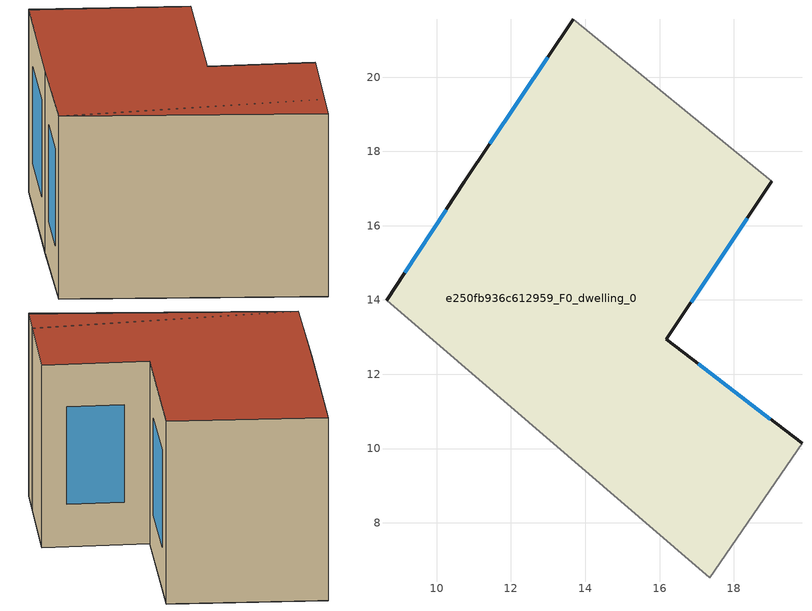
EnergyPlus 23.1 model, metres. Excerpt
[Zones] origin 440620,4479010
e250fb936c612959_F0_dwelling_0
 floor ground (EU_floor_Construction): 17.36,6.53 19.84,10.14 16.19,12.94 19.02,17.19 13.68,21.55 10.74,17.18 8.65,13.99 z0
 wall outside (EU_wall_Construction): 8.65,13.99 10.74,17.18 13.68,21.55 / 19.02,17.19 16.19,12.94 19.84,10.14 z0:9
 wall adiabatic (EU_wall_Construction): 19.84,10.14 17.36,6.53 8.65,13.99 / 13.68,21.55 19.02,17.19 z0:9
 window (EU_Window_Construction): 17.04,12.28 18.98,10.79 / 9.14,14.74 10.25,16.43 / 11.43,18.2 12.99,20.53 / 18.35,16.2 16.85,13.94 z2.11:6.89
 roof outside (EU_roof_Construction): 19.02,17.19 16.19,12.94 19.84,10.14 17.36,6.53 8.65,13.99 10.74,17.18 13.68,21.55 z9
shading: 8.65,13.99 18.06,7.56 z0:9
[Building]
EU S2 Campaign: North Axis=0; Terrain=City; Solar Distribution=FullExterior
[Site:Location]
Madrid: Latitude=40.5; Longitude=-3.5; Time Zone=1; Elevation=609
[SizingPeriod:WeatherFileDays]
AnnualSizingPeriod: Begin Month=1; Begin Day of Month=1; End Month=12; End Day of Month=31; Day of Week for Start Day=Monday; Use Weather File Daylight Saving Period=No; Use Weather File Rain and Snow Indicators=No
[MATERIAL]
EU_InternalMass_Material: Roughness=MediumRough; Thickness=0.1; Conductivity=1; Density=1800; Specific Heat=900; Thermal Absorptance=0.9; Solar Absorptance=0.7; Visible Absorptance=0.7
[MATERIAL:NOMASS] Roughness=MediumRough; Thermal Absorptance=0.9; Solar Absorptance=0.7; Visible Absorptance=0.7
Name | Thermal Resistance
EU_wall_NoMass | 0.419739
EU_roof_NoMass | 0.352165
EU_floor_NoMass | 0.608284
[WINDOWMATERIAL:SIMPLEGLAZINGSYSTEM]
EU_Window_SimpleGlazing: UFactor=4.8352; Solar Heat Gain Coefficient=0.85; Visible Transmittance=0.85
[CONSTRUCTION]
EU_wall_Construction: EU_wall_NoMass
EU_roof_Construction: EU_roof_NoMass
EU_floor_Construction: EU_floor_NoMass
EU_InternalMass_Construction: EU_InternalMass_Material
EU_Window_Construction: EU_Window_SimpleGlazing
[ZONE]
e250fb936c612959_F0_dwelling_0: Type=1; Multiplier=1; Ceiling Height=autocalculate; Volume=741.59; Floor Area=autocalculate; Part of Total Floor Area=Yes
[INTERNALMASS]
e250fb936c612959_F0_dwelling_0_EU_InternalMass: Construction=EU_InternalMass_Construction; Zone or ZoneList=e250fb936c612959_F0_dwelling_0; Surface Area=82.3989
[OTHEREQUIPMENT]
EU_Step8_InternalGain_e250fb936c612959_F0_dwelling_0_f000: Fuel Type=Electricity; Zone or ZoneList or Space or SpaceList=e250fb936c612959_F0_dwelling_0; Schedule=EU_Step8_GainSchedule_e250fb936c612959_F0_dwelling_0_f000; Design Level Calculation Method=Watts/Area; Power per Zone Floor Area=1; Fraction Latent=0; Fraction Radiant=0; Fraction Lost=0; Carbon Dioxide Generation Rate=0; EndUse Subcategory=EU_Step8_InternalGains
[ZONEVENTILATION:DESIGNFLOWRATE]
EU_ConstantAir_e250fb936c612959_F0_dwelling_0: Zone or ZoneList or Space or SpaceList=e250fb936c612959_F0_dwelling_0; Schedule=EU_AlwaysOn; Design Flow Rate Calculation Method=AirChanges/Hour; Air Changes per Hour=0.703302; Ventilation Type=Natural; Fan Pressure Rise=0; Fan Total Efficiency=1; Constant Term Coefficient=1; Temperature Term Coefficient=0; Velocity Term Coefficient=0; Velocity Squared Term Coefficient=0; Minimum Indoor Temperature=-100; Maximum Indoor Temperature=100; Delta Temperature=-100; Minimum Outdoor Temperature=-100; Maximum Outdoor Temperature=100; Maximum Wind Speed=40
[HVACTEMPLATE:THERMOSTAT]
EU_HeatOnly_e250fb936c612959_F0_dwelling_0: Constant Heating Setpoint=20; Constant Cooling Setpoint=50
[HVACTEMPLATE:ZONE:IDEALLOADSAIRSYSTEM]
e250fb936c612959_F0_dwelling_0: Template Thermostat=EU_HeatOnly_e250fb936c612959_F0_dwelling_0; System Availability Schedule=EU_AlwaysOn; Maximum Heating Supply Air Temperature=50; Minimum Cooling Supply Air Temperature=13; Maximum Heating Supply Air Humidity Ratio=0.0156; Minimum Cooling Supply Air Humidity Ratio=0.0077; Heating Limit=NoLimit; Cooling Limit=NoLimit; Heating Availability Schedule=EU_AlwaysOn; Cooling Availability Schedule=EU_CoolingOff; Dehumidification Control Type=ConstantSensibleHeatRatio; Cooling Sensible Heat Ratio=0.7; Dehumidification Setpoint=60; Humidification Control Type=None; Humidification Setpoint=30; Outdoor Air Method=None; Outdoor Air Flow Rate per Person=0.00944; Outdoor Air Flow Rate per Zone Floor Area=0; Outdoor Air Flow Rate per Zone=0; Demand Controlled Ventilation Type=None; Outdoor Air Economizer Type=NoEconomizer; Heat Recovery Type=None; Sensible Heat Recovery Effectiveness=0.7; Latent Heat Recovery Effectiveness=0.65
[SIZING:ZONE]
e250fb936c612959_F0_dwelling_0: Zone Cooling Design Supply Air Temperature Input Method=SupplyAirTemperature; Zone Cooling Design Supply Air Temperature=13; Zone Heating Design Supply Air Temperature Input Method=SupplyAirTemperature; Zone Heating Design Supply Air Temperature=50; Zone Cooling Design Supply Air Humidity Ratio=0.008; Zone Heating Design Supply Air Humidity Ratio=0.008; Cooling Design Air Flow Method=DesignDay; Cooling Design Air Flow Rate=0; Cooling Minimum Air Flow per Zone Floor Area=0.000762; Cooling Minimum Air Flow=0; Cooling Minimum Air Flow Fraction=0.2; Heating Design Air Flow Method=DesignDay; Heating Design Air Flow Rate=0; Heating Maximum Air Flow per Zone Floor Area=0.002032; Heating Maximum Air Flow=0.141576; Heating Maximum Air Flow Fraction=0.3; Account for Dedicated Outdoor Air System=No; Dedicated Outdoor Air System Control Strategy=NeutralSupplyAir; Dedicated Outdoor Air Low Setpoint Temperature for Design=autosize; Dedicated Outdoor Air High Setpoint Temperature for Design=autosize; Zone Load Sizing Method=Sensible Load Only No Latent Load; Zone Latent Cooling Design Supply Air Humidity Ratio Input Method=HumidityRatioDifference; Zone Cooling Design Supply Air Humidity Ratio Difference=0.005; Zone Latent Heating Design Supply Air Humidity Ratio Input Method=HumidityRatioDifference; Zone Humidification Design Supply Air Humidity Ratio Difference=0.005
[SCHEDULE:CONSTANT]
Name | Hourly Value
EU_AlwaysOn | 1
EU_CoolingOff | 0
[SCHEDULE:FILE]
EU_Step8_GainSchedule_e250fb936c612959_F0_dwelling_0_f000: File=../../schedules/e250fb936c612959/e250fb936c612959_F0_dwelling_0_f000_gain.csv; Column Number=1; Rows to Skip at Top=0; Number of Hours of Data=8760; Column Separator=Comma; Interpolate to Timestep=No; Minutes per Item=60; Adjust Schedule for Daylight Savings=Yes
